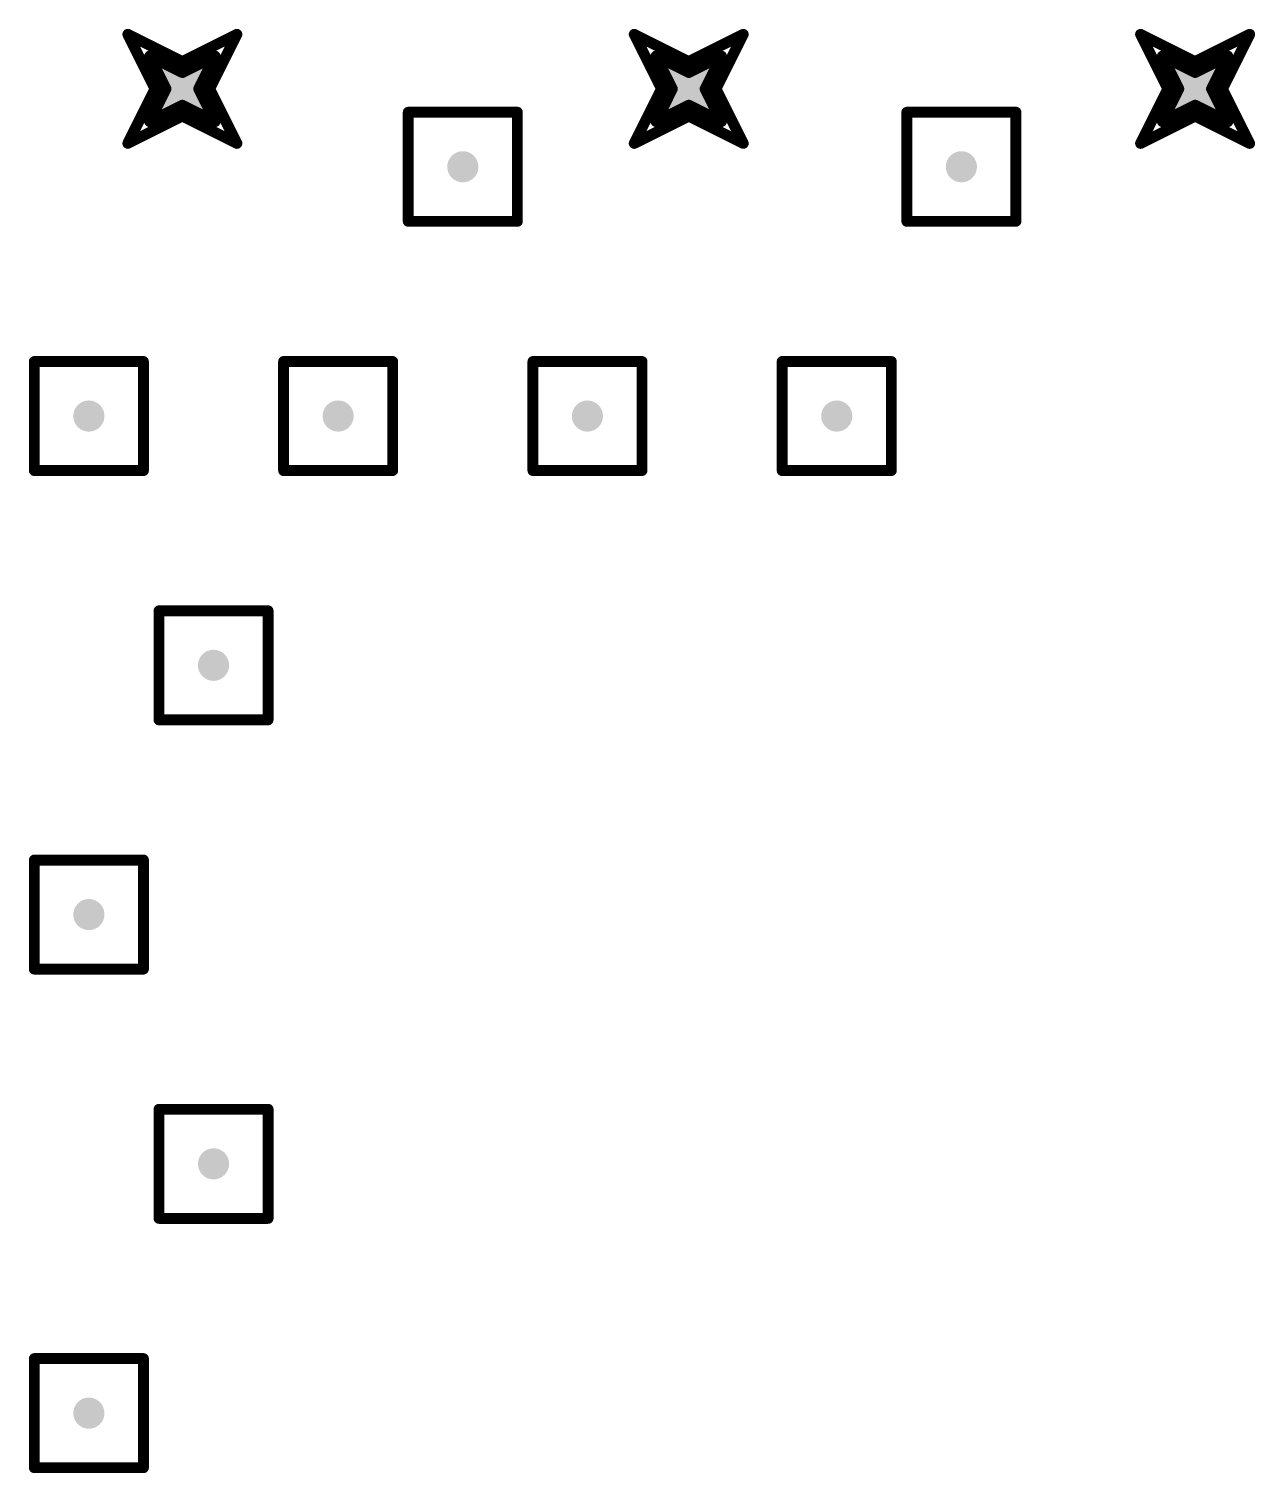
# Model space of a CAD drawing. Header units: inches. Extents: x 0 to 17, y 0 to 4.
# Drawn here: x 1.9297 to 2.2396, y 2.4652 to 2.8301 of the extents above; entities that cross this region are included whole.
import ezdxf

# ---------------------------------------------------------------- set-up
doc = ezdxf.new("R2010")
doc.units = ezdxf.units.IN
doc.header["$MEASUREMENT"] = 0
doc.layers.add('Drill Drawing', color=1, linetype='Continuous')
doc.layers.add('Via Holes', color=16, linetype='Continuous')

msp = doc.modelspace()

# ---------------------------------------------------------------- hatches: boundary and pattern name
at = {"layer": 'Via Holes'}
h = msp.add_hatch(color=7, dxfattribs=at)
edge = h.paths.add_edge_path()
edge.add_arc((1.9685, 2.81496), 0.00787, 0, 360)
h = msp.add_hatch(color=7, dxfattribs=at)
edge = h.paths.add_edge_path()
edge.add_arc((2.09646, 2.81496), 0.00787, 0, 360)
h = msp.add_hatch(color=7, dxfattribs=at)
edge = h.paths.add_edge_path()
edge.add_arc((2.22441, 2.81496), 0.00787, 0, 360)
h = msp.add_hatch(color=7, dxfattribs=at)
edge = h.paths.add_edge_path()
edge.add_arc((2.03937, 2.79527), 0.00394, 0, 360)
h = msp.add_hatch(color=7, dxfattribs=at)
edge = h.paths.add_edge_path()
edge.add_arc((2.16535, 2.79527), 0.00394, 0, 360)
h = msp.add_hatch(color=7, dxfattribs=at)
edge = h.paths.add_edge_path()
edge.add_arc((1.94488, 2.73228), 0.00394, 0, 360)
h = msp.add_hatch(color=7, dxfattribs=at)
edge = h.paths.add_edge_path()
edge.add_arc((2.00787, 2.73228), 0.00394, 0, 360)
h = msp.add_hatch(color=7, dxfattribs=at)
edge = h.paths.add_edge_path()
edge.add_arc((2.07086, 2.73228), 0.00394, 0, 360)
h = msp.add_hatch(color=7, dxfattribs=at)
edge = h.paths.add_edge_path()
edge.add_arc((2.13386, 2.73228), 0.00394, 0, 360)
h = msp.add_hatch(color=7, dxfattribs=at)
edge = h.paths.add_edge_path()
edge.add_arc((1.97638, 2.66929), 0.00394, 0, 360)
h = msp.add_hatch(color=7, dxfattribs=at)
edge = h.paths.add_edge_path()
edge.add_arc((1.94488, 2.6063), 0.00394, 0, 360)
h = msp.add_hatch(color=7, dxfattribs=at)
edge = h.paths.add_edge_path()
edge.add_arc((1.97638, 2.54331), 0.00394, 0, 360)
h = msp.add_hatch(color=7, dxfattribs=at)
edge = h.paths.add_edge_path()
edge.add_arc((1.94488, 2.48031), 0.00394, 0, 360)

# ---------------------------------------------------------------- linework, layer by layer
at = {"layer": 'Drill Drawing'}
for points in [[(1.95472, 2.82874, 0.00276, 0.00276, 0), (1.9685, 2.82185, 0.00276, 0.00276, 0)], [(1.95472, 2.82874, 0.00276, 0.00276, 0), (1.96161, 2.81496, 0.00276, 0.00276, 0)], [(1.9685, 2.82185, 0.00276, 0.00276, 0), (1.98228, 2.82874, 0.00276, 0.00276, 0)], [(1.97539, 2.81496, 0.00276, 0.00276, 0), (1.98228, 2.82874, 0.00276, 0.00276, 0)], [(2.08268, 2.82874, 0.00276, 0.00276, 0), (2.09646, 2.82185, 0.00276, 0.00276, 0)], [(2.08268, 2.82874, 0.00276, 0.00276, 0), (2.08957, 2.81496, 0.00276, 0.00276, 0)], [(2.09646, 2.82185, 0.00276, 0.00276, 0), (2.11024, 2.82874, 0.00276, 0.00276, 0)], [(2.10335, 2.81496, 0.00276, 0.00276, 0), (2.11024, 2.82874, 0.00276, 0.00276, 0)], [(2.21063, 2.82874, 0.00276, 0.00276, 0), (2.22441, 2.82185, 0.00276, 0.00276, 0)], [(2.21063, 2.82874, 0.00276, 0.00276, 0), (2.21752, 2.81496, 0.00276, 0.00276, 0)], [(2.22441, 2.82185, 0.00276, 0.00276, 0), (2.23819, 2.82874, 0.00276, 0.00276, 0)], [(2.2313, 2.81496, 0.00276, 0.00276, 0), (2.23819, 2.82874, 0.00276, 0.00276, 0)], [(1.96024, 2.82323, 0.00276, 0.00276, 0), (1.9685, 2.81909, 0.00276, 0.00276, 0)], [(1.96024, 2.82323, 0.00276, 0.00276, 0), (1.96437, 2.81496, 0.00276, 0.00276, 0)], [(1.9685, 2.81909, 0.00276, 0.00276, 0), (1.97677, 2.82323, 0.00276, 0.00276, 0)], [(1.97264, 2.81496, 0.00276, 0.00276, 0), (1.97677, 2.82323, 0.00276, 0.00276, 0)], [(2.08819, 2.82323, 0.00276, 0.00276, 0), (2.09646, 2.81909, 0.00276, 0.00276, 0)], [(2.08819, 2.82323, 0.00276, 0.00276, 0), (2.09232, 2.81496, 0.00276, 0.00276, 0)], [(2.09646, 2.81909, 0.00276, 0.00276, 0), (2.10472, 2.82323, 0.00276, 0.00276, 0)], [(2.10059, 2.81496, 0.00276, 0.00276, 0), (2.10472, 2.82323, 0.00276, 0.00276, 0)], [(2.21614, 2.82323, 0.00276, 0.00276, 0), (2.22441, 2.81909, 0.00276, 0.00276, 0)], [(2.21614, 2.82323, 0.00276, 0.00276, 0), (2.22028, 2.81496, 0.00276, 0.00276, 0)], [(2.22441, 2.81909, 0.00276, 0.00276, 0), (2.23268, 2.82323, 0.00276, 0.00276, 0)], [(2.22854, 2.81496, 0.00276, 0.00276, 0), (2.23268, 2.82323, 0.00276, 0.00276, 0)], [(1.95472, 2.80118, 0.00276, 0.00276, 0), (1.96161, 2.81496, 0.00276, 0.00276, 0)], [(1.96024, 2.80669, 0.00276, 0.00276, 0), (1.96437, 2.81496, 0.00276, 0.00276, 0)], [(1.97264, 2.81496, 0.00276, 0.00276, 0), (1.97677, 2.80669, 0.00276, 0.00276, 0)], [(1.97539, 2.81496, 0.00276, 0.00276, 0), (1.98228, 2.80118, 0.00276, 0.00276, 0)], [(2.08268, 2.80118, 0.00276, 0.00276, 0), (2.08957, 2.81496, 0.00276, 0.00276, 0)], [(2.08819, 2.80669, 0.00276, 0.00276, 0), (2.09232, 2.81496, 0.00276, 0.00276, 0)], [(2.10059, 2.81496, 0.00276, 0.00276, 0), (2.10472, 2.80669, 0.00276, 0.00276, 0)], [(2.10335, 2.81496, 0.00276, 0.00276, 0), (2.11024, 2.80118, 0.00276, 0.00276, 0)], [(2.21063, 2.80118, 0.00276, 0.00276, 0), (2.21752, 2.81496, 0.00276, 0.00276, 0)], [(2.21614, 2.80669, 0.00276, 0.00276, 0), (2.22028, 2.81496, 0.00276, 0.00276, 0)], [(2.22854, 2.81496, 0.00276, 0.00276, 0), (2.23268, 2.80669, 0.00276, 0.00276, 0)], [(2.2313, 2.81496, 0.00276, 0.00276, 0), (2.23819, 2.80118, 0.00276, 0.00276, 0)], [(1.96024, 2.80669, 0.00276, 0.00276, 0), (1.9685, 2.81083, 0.00276, 0.00276, 0)], [(1.9685, 2.81083, 0.00276, 0.00276, 0), (1.97677, 2.80669, 0.00276, 0.00276, 0)], [(2.02559, 2.80905, 0.00276, 0.00276, 0), (2.05315, 2.80905, 0.00276, 0.00276, 0)], [(2.02559, 2.78149, 0.00276, 0.00276, 0), (2.02559, 2.80905, 0.00276, 0.00276, 0)], [(2.05315, 2.78149, 0.00276, 0.00276, 0), (2.05315, 2.80905, 0.00276, 0.00276, 0)], [(2.08819, 2.80669, 0.00276, 0.00276, 0), (2.09646, 2.81083, 0.00276, 0.00276, 0)], [(2.09646, 2.81083, 0.00276, 0.00276, 0), (2.10472, 2.80669, 0.00276, 0.00276, 0)], [(2.15157, 2.80905, 0.00276, 0.00276, 0), (2.17913, 2.80905, 0.00276, 0.00276, 0)], [(2.15157, 2.78149, 0.00276, 0.00276, 0), (2.15157, 2.80905, 0.00276, 0.00276, 0)], [(2.17913, 2.78149, 0.00276, 0.00276, 0), (2.17913, 2.80905, 0.00276, 0.00276, 0)], [(2.21614, 2.80669, 0.00276, 0.00276, 0), (2.22441, 2.81083, 0.00276, 0.00276, 0)], [(2.22441, 2.81083, 0.00276, 0.00276, 0), (2.23268, 2.80669, 0.00276, 0.00276, 0)], [(1.95472, 2.80118, 0.00276, 0.00276, 0), (1.9685, 2.80807, 0.00276, 0.00276, 0)], [(1.9685, 2.80807, 0.00276, 0.00276, 0), (1.98228, 2.80118, 0.00276, 0.00276, 0)], [(2.08268, 2.80118, 0.00276, 0.00276, 0), (2.09646, 2.80807, 0.00276, 0.00276, 0)], [(2.09646, 2.80807, 0.00276, 0.00276, 0), (2.11024, 2.80118, 0.00276, 0.00276, 0)], [(2.21063, 2.80118, 0.00276, 0.00276, 0), (2.22441, 2.80807, 0.00276, 0.00276, 0)], [(2.22441, 2.80807, 0.00276, 0.00276, 0), (2.23819, 2.80118, 0.00276, 0.00276, 0)], [(2.02559, 2.78149, 0.00276, 0.00276, 0), (2.05315, 2.78149, 0.00276, 0.00276, 0)], [(2.15157, 2.78149, 0.00276, 0.00276, 0), (2.17913, 2.78149, 0.00276, 0.00276, 0)], [(1.9311, 2.74606, 0.00276, 0.00276, 0), (1.95866, 2.74606, 0.00276, 0.00276, 0)], [(1.9311, 2.7185, 0.00276, 0.00276, 0), (1.9311, 2.74606, 0.00276, 0.00276, 0)], [(1.95866, 2.7185, 0.00276, 0.00276, 0), (1.95866, 2.74606, 0.00276, 0.00276, 0)], [(1.99409, 2.74606, 0.00276, 0.00276, 0), (2.02165, 2.74606, 0.00276, 0.00276, 0)], [(1.99409, 2.7185, 0.00276, 0.00276, 0), (1.99409, 2.74606, 0.00276, 0.00276, 0)], [(2.02165, 2.7185, 0.00276, 0.00276, 0), (2.02165, 2.74606, 0.00276, 0.00276, 0)], [(2.05709, 2.74606, 0.00276, 0.00276, 0), (2.08464, 2.74606, 0.00276, 0.00276, 0)], [(2.05709, 2.7185, 0.00276, 0.00276, 0), (2.05709, 2.74606, 0.00276, 0.00276, 0)], [(2.08464, 2.7185, 0.00276, 0.00276, 0), (2.08464, 2.74606, 0.00276, 0.00276, 0)], [(2.12008, 2.74606, 0.00276, 0.00276, 0), (2.14764, 2.74606, 0.00276, 0.00276, 0)], [(2.12008, 2.7185, 0.00276, 0.00276, 0), (2.12008, 2.74606, 0.00276, 0.00276, 0)], [(2.14764, 2.7185, 0.00276, 0.00276, 0), (2.14764, 2.74606, 0.00276, 0.00276, 0)], [(1.9311, 2.7185, 0.00276, 0.00276, 0), (1.95866, 2.7185, 0.00276, 0.00276, 0)], [(1.99409, 2.7185, 0.00276, 0.00276, 0), (2.02165, 2.7185, 0.00276, 0.00276, 0)], [(2.05709, 2.7185, 0.00276, 0.00276, 0), (2.08464, 2.7185, 0.00276, 0.00276, 0)], [(2.12008, 2.7185, 0.00276, 0.00276, 0), (2.14764, 2.7185, 0.00276, 0.00276, 0)], [(1.9626, 2.68307, 0.00276, 0.00276, 0), (1.99016, 2.68307, 0.00276, 0.00276, 0)], [(1.9626, 2.65551, 0.00276, 0.00276, 0), (1.9626, 2.68307, 0.00276, 0.00276, 0)], [(1.99016, 2.65551, 0.00276, 0.00276, 0), (1.99016, 2.68307, 0.00276, 0.00276, 0)], [(1.9626, 2.65551, 0.00276, 0.00276, 0), (1.99016, 2.65551, 0.00276, 0.00276, 0)], [(1.9311, 2.62008, 0.00276, 0.00276, 0), (1.95866, 2.62008, 0.00276, 0.00276, 0)], [(1.9311, 2.59252, 0.00276, 0.00276, 0), (1.9311, 2.62008, 0.00276, 0.00276, 0)], [(1.95866, 2.59252, 0.00276, 0.00276, 0), (1.95866, 2.62008, 0.00276, 0.00276, 0)], [(1.9311, 2.59252, 0.00276, 0.00276, 0), (1.95866, 2.59252, 0.00276, 0.00276, 0)], [(1.9626, 2.55709, 0.00276, 0.00276, 0), (1.99016, 2.55709, 0.00276, 0.00276, 0)], [(1.9626, 2.52953, 0.00276, 0.00276, 0), (1.9626, 2.55709, 0.00276, 0.00276, 0)], [(1.99016, 2.52953, 0.00276, 0.00276, 0), (1.99016, 2.55709, 0.00276, 0.00276, 0)], [(1.9626, 2.52953, 0.00276, 0.00276, 0), (1.99016, 2.52953, 0.00276, 0.00276, 0)], [(1.9311, 2.49409, 0.00276, 0.00276, 0), (1.95866, 2.49409, 0.00276, 0.00276, 0)], [(1.9311, 2.46653, 0.00276, 0.00276, 0), (1.9311, 2.49409, 0.00276, 0.00276, 0)], [(1.95866, 2.46653, 0.00276, 0.00276, 0), (1.95866, 2.49409, 0.00276, 0.00276, 0)], [(1.9311, 2.46653, 0.00276, 0.00276, 0), (1.95866, 2.46653, 0.00276, 0.00276, 0)]]:
    msp.add_lwpolyline(points, format="xyseb", dxfattribs=at)
for points in [[(1.95404, 2.82874, 0.00138, 0.00138, 1), (1.95541, 2.82874, 0.00138, 0.00138, 1)], [(1.95404, 2.82874, 0.00138, 0.00138, 1), (1.95541, 2.82874, 0.00138, 0.00138, 1)], [(1.98159, 2.82874, 0.00138, 0.00138, 1), (1.98297, 2.82874, 0.00138, 0.00138, 1)], [(1.98159, 2.82874, 0.00138, 0.00138, 1), (1.98297, 2.82874, 0.00138, 0.00138, 1)], [(2.08199, 2.82874, 0.00138, 0.00138, 1), (2.08337, 2.82874, 0.00138, 0.00138, 1)], [(2.08199, 2.82874, 0.00138, 0.00138, 1), (2.08337, 2.82874, 0.00138, 0.00138, 1)], [(2.10955, 2.82874, 0.00138, 0.00138, 1), (2.11092, 2.82874, 0.00138, 0.00138, 1)], [(2.10955, 2.82874, 0.00138, 0.00138, 1), (2.11092, 2.82874, 0.00138, 0.00138, 1)], [(2.20994, 2.82874, 0.00138, 0.00138, 1), (2.21132, 2.82874, 0.00138, 0.00138, 1)], [(2.20994, 2.82874, 0.00138, 0.00138, 1), (2.21132, 2.82874, 0.00138, 0.00138, 1)], [(2.2375, 2.82874, 0.00138, 0.00138, 1), (2.23888, 2.82874, 0.00138, 0.00138, 1)], [(2.2375, 2.82874, 0.00138, 0.00138, 1), (2.23888, 2.82874, 0.00138, 0.00138, 1)], [(1.95955, 2.82323, 0.00138, 0.00138, 1), (1.96093, 2.82323, 0.00138, 0.00138, 1)], [(1.95955, 2.82323, 0.00138, 0.00138, 1), (1.96093, 2.82323, 0.00138, 0.00138, 1)], [(1.96782, 2.82185, 0.00138, 0.00138, 1), (1.96919, 2.82185, 0.00138, 0.00138, 1)], [(1.96782, 2.82185, 0.00138, 0.00138, 1), (1.96919, 2.82185, 0.00138, 0.00138, 1)], [(1.97608, 2.82323, 0.00138, 0.00138, 1), (1.97746, 2.82323, 0.00138, 0.00138, 1)], [(1.97608, 2.82323, 0.00138, 0.00138, 1), (1.97746, 2.82323, 0.00138, 0.00138, 1)], [(2.0875, 2.82323, 0.00138, 0.00138, 1), (2.08888, 2.82323, 0.00138, 0.00138, 1)], [(2.0875, 2.82323, 0.00138, 0.00138, 1), (2.08888, 2.82323, 0.00138, 0.00138, 1)], [(2.09577, 2.82185, 0.00138, 0.00138, 1), (2.09714, 2.82185, 0.00138, 0.00138, 1)], [(2.09577, 2.82185, 0.00138, 0.00138, 1), (2.09714, 2.82185, 0.00138, 0.00138, 1)], [(2.10403, 2.82323, 0.00138, 0.00138, 1), (2.10541, 2.82323, 0.00138, 0.00138, 1)], [(2.10403, 2.82323, 0.00138, 0.00138, 1), (2.10541, 2.82323, 0.00138, 0.00138, 1)], [(2.21545, 2.82323, 0.00138, 0.00138, 1), (2.21683, 2.82323, 0.00138, 0.00138, 1)], [(2.21545, 2.82323, 0.00138, 0.00138, 1), (2.21683, 2.82323, 0.00138, 0.00138, 1)], [(2.22372, 2.82185, 0.00138, 0.00138, 1), (2.2251, 2.82185, 0.00138, 0.00138, 1)], [(2.22372, 2.82185, 0.00138, 0.00138, 1), (2.2251, 2.82185, 0.00138, 0.00138, 1)], [(2.23199, 2.82323, 0.00138, 0.00138, 1), (2.23337, 2.82323, 0.00138, 0.00138, 1)], [(2.23199, 2.82323, 0.00138, 0.00138, 1), (2.23337, 2.82323, 0.00138, 0.00138, 1)], [(1.96782, 2.81909, 0.00138, 0.00138, 1), (1.96919, 2.81909, 0.00138, 0.00138, 1)], [(1.96782, 2.81909, 0.00138, 0.00138, 1), (1.96919, 2.81909, 0.00138, 0.00138, 1)], [(2.09577, 2.81909, 0.00138, 0.00138, 1), (2.09714, 2.81909, 0.00138, 0.00138, 1)], [(2.09577, 2.81909, 0.00138, 0.00138, 1), (2.09714, 2.81909, 0.00138, 0.00138, 1)], [(2.22372, 2.81909, 0.00138, 0.00138, 1), (2.2251, 2.81909, 0.00138, 0.00138, 1)], [(2.22372, 2.81909, 0.00138, 0.00138, 1), (2.2251, 2.81909, 0.00138, 0.00138, 1)], [(1.96093, 2.81496, 0.00138, 0.00138, 1), (1.9623, 2.81496, 0.00138, 0.00138, 1)], [(1.96093, 2.81496, 0.00138, 0.00138, 1), (1.9623, 2.81496, 0.00138, 0.00138, 1)], [(1.96368, 2.81496, 0.00138, 0.00138, 1), (1.96506, 2.81496, 0.00138, 0.00138, 1)], [(1.96368, 2.81496, 0.00138, 0.00138, 1), (1.96506, 2.81496, 0.00138, 0.00138, 1)], [(1.97195, 2.81496, 0.00138, 0.00138, 1), (1.97333, 2.81496, 0.00138, 0.00138, 1)], [(1.97195, 2.81496, 0.00138, 0.00138, 1), (1.97333, 2.81496, 0.00138, 0.00138, 1)], [(1.9747, 2.81496, 0.00138, 0.00138, 1), (1.97608, 2.81496, 0.00138, 0.00138, 1)], [(1.9747, 2.81496, 0.00138, 0.00138, 1), (1.97608, 2.81496, 0.00138, 0.00138, 1)], [(2.08888, 2.81496, 0.00138, 0.00138, 1), (2.09026, 2.81496, 0.00138, 0.00138, 1)], [(2.08888, 2.81496, 0.00138, 0.00138, 1), (2.09026, 2.81496, 0.00138, 0.00138, 1)], [(2.09163, 2.81496, 0.00138, 0.00138, 1), (2.09301, 2.81496, 0.00138, 0.00138, 1)], [(2.09163, 2.81496, 0.00138, 0.00138, 1), (2.09301, 2.81496, 0.00138, 0.00138, 1)], [(2.0999, 2.81496, 0.00138, 0.00138, 1), (2.10128, 2.81496, 0.00138, 0.00138, 1)], [(2.0999, 2.81496, 0.00138, 0.00138, 1), (2.10128, 2.81496, 0.00138, 0.00138, 1)], [(2.10266, 2.81496, 0.00138, 0.00138, 1), (2.10403, 2.81496, 0.00138, 0.00138, 1)], [(2.10266, 2.81496, 0.00138, 0.00138, 1), (2.10403, 2.81496, 0.00138, 0.00138, 1)], [(2.21683, 2.81496, 0.00138, 0.00138, 1), (2.21821, 2.81496, 0.00138, 0.00138, 1)], [(2.21683, 2.81496, 0.00138, 0.00138, 1), (2.21821, 2.81496, 0.00138, 0.00138, 1)], [(2.21959, 2.81496, 0.00138, 0.00138, 1), (2.22097, 2.81496, 0.00138, 0.00138, 1)], [(2.21959, 2.81496, 0.00138, 0.00138, 1), (2.22097, 2.81496, 0.00138, 0.00138, 1)], [(2.22785, 2.81496, 0.00138, 0.00138, 1), (2.22923, 2.81496, 0.00138, 0.00138, 1)], [(2.22785, 2.81496, 0.00138, 0.00138, 1), (2.22923, 2.81496, 0.00138, 0.00138, 1)], [(2.23061, 2.81496, 0.00138, 0.00138, 1), (2.23199, 2.81496, 0.00138, 0.00138, 1)], [(2.23061, 2.81496, 0.00138, 0.00138, 1), (2.23199, 2.81496, 0.00138, 0.00138, 1)], [(1.96782, 2.81083, 0.00138, 0.00138, 1), (1.96919, 2.81083, 0.00138, 0.00138, 1)], [(1.96782, 2.81083, 0.00138, 0.00138, 1), (1.96919, 2.81083, 0.00138, 0.00138, 1)], [(2.0249, 2.80905, 0.00138, 0.00138, 1), (2.02628, 2.80905, 0.00138, 0.00138, 1)], [(2.0249, 2.80905, 0.00138, 0.00138, 1), (2.02628, 2.80905, 0.00138, 0.00138, 1)], [(2.05246, 2.80905, 0.00138, 0.00138, 1), (2.05384, 2.80905, 0.00138, 0.00138, 1)], [(2.05246, 2.80905, 0.00138, 0.00138, 1), (2.05384, 2.80905, 0.00138, 0.00138, 1)], [(2.09577, 2.81083, 0.00138, 0.00138, 1), (2.09714, 2.81083, 0.00138, 0.00138, 1)], [(2.09577, 2.81083, 0.00138, 0.00138, 1), (2.09714, 2.81083, 0.00138, 0.00138, 1)], [(2.15088, 2.80905, 0.00138, 0.00138, 1), (2.15226, 2.80905, 0.00138, 0.00138, 1)], [(2.15088, 2.80905, 0.00138, 0.00138, 1), (2.15226, 2.80905, 0.00138, 0.00138, 1)], [(2.17844, 2.80905, 0.00138, 0.00138, 1), (2.17982, 2.80905, 0.00138, 0.00138, 1)], [(2.17844, 2.80905, 0.00138, 0.00138, 1), (2.17982, 2.80905, 0.00138, 0.00138, 1)], [(2.22372, 2.81083, 0.00138, 0.00138, 1), (2.2251, 2.81083, 0.00138, 0.00138, 1)], [(2.22372, 2.81083, 0.00138, 0.00138, 1), (2.2251, 2.81083, 0.00138, 0.00138, 1)], [(1.95955, 2.80669, 0.00138, 0.00138, 1), (1.96093, 2.80669, 0.00138, 0.00138, 1)], [(1.95955, 2.80669, 0.00138, 0.00138, 1), (1.96093, 2.80669, 0.00138, 0.00138, 1)], [(1.96782, 2.80807, 0.00138, 0.00138, 1), (1.96919, 2.80807, 0.00138, 0.00138, 1)], [(1.96782, 2.80807, 0.00138, 0.00138, 1), (1.96919, 2.80807, 0.00138, 0.00138, 1)], [(1.97608, 2.80669, 0.00138, 0.00138, 1), (1.97746, 2.80669, 0.00138, 0.00138, 1)], [(1.97608, 2.80669, 0.00138, 0.00138, 1), (1.97746, 2.80669, 0.00138, 0.00138, 1)], [(2.0875, 2.80669, 0.00138, 0.00138, 1), (2.08888, 2.80669, 0.00138, 0.00138, 1)], [(2.0875, 2.80669, 0.00138, 0.00138, 1), (2.08888, 2.80669, 0.00138, 0.00138, 1)], [(2.09577, 2.80807, 0.00138, 0.00138, 1), (2.09714, 2.80807, 0.00138, 0.00138, 1)], [(2.09577, 2.80807, 0.00138, 0.00138, 1), (2.09714, 2.80807, 0.00138, 0.00138, 1)], [(2.10403, 2.80669, 0.00138, 0.00138, 1), (2.10541, 2.80669, 0.00138, 0.00138, 1)], [(2.10403, 2.80669, 0.00138, 0.00138, 1), (2.10541, 2.80669, 0.00138, 0.00138, 1)], [(2.21545, 2.80669, 0.00138, 0.00138, 1), (2.21683, 2.80669, 0.00138, 0.00138, 1)], [(2.21545, 2.80669, 0.00138, 0.00138, 1), (2.21683, 2.80669, 0.00138, 0.00138, 1)], [(2.22372, 2.80807, 0.00138, 0.00138, 1), (2.2251, 2.80807, 0.00138, 0.00138, 1)], [(2.22372, 2.80807, 0.00138, 0.00138, 1), (2.2251, 2.80807, 0.00138, 0.00138, 1)], [(2.23199, 2.80669, 0.00138, 0.00138, 1), (2.23337, 2.80669, 0.00138, 0.00138, 1)], [(2.23199, 2.80669, 0.00138, 0.00138, 1), (2.23337, 2.80669, 0.00138, 0.00138, 1)], [(1.95404, 2.80118, 0.00138, 0.00138, 1), (1.95541, 2.80118, 0.00138, 0.00138, 1)], [(1.95404, 2.80118, 0.00138, 0.00138, 1), (1.95541, 2.80118, 0.00138, 0.00138, 1)], [(1.98159, 2.80118, 0.00138, 0.00138, 1), (1.98297, 2.80118, 0.00138, 0.00138, 1)], [(1.98159, 2.80118, 0.00138, 0.00138, 1), (1.98297, 2.80118, 0.00138, 0.00138, 1)], [(2.08199, 2.80118, 0.00138, 0.00138, 1), (2.08337, 2.80118, 0.00138, 0.00138, 1)], [(2.08199, 2.80118, 0.00138, 0.00138, 1), (2.08337, 2.80118, 0.00138, 0.00138, 1)], [(2.10955, 2.80118, 0.00138, 0.00138, 1), (2.11092, 2.80118, 0.00138, 0.00138, 1)], [(2.10955, 2.80118, 0.00138, 0.00138, 1), (2.11092, 2.80118, 0.00138, 0.00138, 1)], [(2.20994, 2.80118, 0.00138, 0.00138, 1), (2.21132, 2.80118, 0.00138, 0.00138, 1)], [(2.20994, 2.80118, 0.00138, 0.00138, 1), (2.21132, 2.80118, 0.00138, 0.00138, 1)], [(2.2375, 2.80118, 0.00138, 0.00138, 1), (2.23888, 2.80118, 0.00138, 0.00138, 1)], [(2.2375, 2.80118, 0.00138, 0.00138, 1), (2.23888, 2.80118, 0.00138, 0.00138, 1)], [(2.0249, 2.78149, 0.00138, 0.00138, 1), (2.02628, 2.78149, 0.00138, 0.00138, 1)], [(2.0249, 2.78149, 0.00138, 0.00138, 1), (2.02628, 2.78149, 0.00138, 0.00138, 1)], [(2.05246, 2.78149, 0.00138, 0.00138, 1), (2.05384, 2.78149, 0.00138, 0.00138, 1)], [(2.05246, 2.78149, 0.00138, 0.00138, 1), (2.05384, 2.78149, 0.00138, 0.00138, 1)], [(2.15088, 2.78149, 0.00138, 0.00138, 1), (2.15226, 2.78149, 0.00138, 0.00138, 1)], [(2.15088, 2.78149, 0.00138, 0.00138, 1), (2.15226, 2.78149, 0.00138, 0.00138, 1)], [(2.17844, 2.78149, 0.00138, 0.00138, 1), (2.17982, 2.78149, 0.00138, 0.00138, 1)], [(2.17844, 2.78149, 0.00138, 0.00138, 1), (2.17982, 2.78149, 0.00138, 0.00138, 1)], [(1.93041, 2.74606, 0.00138, 0.00138, 1), (1.93179, 2.74606, 0.00138, 0.00138, 1)], [(1.93041, 2.74606, 0.00138, 0.00138, 1), (1.93179, 2.74606, 0.00138, 0.00138, 1)], [(1.95797, 2.74606, 0.00138, 0.00138, 1), (1.95935, 2.74606, 0.00138, 0.00138, 1)], [(1.95797, 2.74606, 0.00138, 0.00138, 1), (1.95935, 2.74606, 0.00138, 0.00138, 1)], [(1.9934, 2.74606, 0.00138, 0.00138, 1), (1.99478, 2.74606, 0.00138, 0.00138, 1)], [(1.9934, 2.74606, 0.00138, 0.00138, 1), (1.99478, 2.74606, 0.00138, 0.00138, 1)], [(2.02096, 2.74606, 0.00138, 0.00138, 1), (2.02234, 2.74606, 0.00138, 0.00138, 1)], [(2.02096, 2.74606, 0.00138, 0.00138, 1), (2.02234, 2.74606, 0.00138, 0.00138, 1)], [(2.0564, 2.74606, 0.00138, 0.00138, 1), (2.05777, 2.74606, 0.00138, 0.00138, 1)], [(2.0564, 2.74606, 0.00138, 0.00138, 1), (2.05777, 2.74606, 0.00138, 0.00138, 1)], [(2.08396, 2.74606, 0.00138, 0.00138, 1), (2.08533, 2.74606, 0.00138, 0.00138, 1)], [(2.08396, 2.74606, 0.00138, 0.00138, 1), (2.08533, 2.74606, 0.00138, 0.00138, 1)], [(2.11939, 2.74606, 0.00138, 0.00138, 1), (2.12077, 2.74606, 0.00138, 0.00138, 1)], [(2.11939, 2.74606, 0.00138, 0.00138, 1), (2.12077, 2.74606, 0.00138, 0.00138, 1)], [(2.14695, 2.74606, 0.00138, 0.00138, 1), (2.14833, 2.74606, 0.00138, 0.00138, 1)], [(2.14695, 2.74606, 0.00138, 0.00138, 1), (2.14833, 2.74606, 0.00138, 0.00138, 1)], [(1.93041, 2.7185, 0.00138, 0.00138, 1), (1.93179, 2.7185, 0.00138, 0.00138, 1)], [(1.93041, 2.7185, 0.00138, 0.00138, 1), (1.93179, 2.7185, 0.00138, 0.00138, 1)], [(1.95797, 2.7185, 0.00138, 0.00138, 1), (1.95935, 2.7185, 0.00138, 0.00138, 1)], [(1.95797, 2.7185, 0.00138, 0.00138, 1), (1.95935, 2.7185, 0.00138, 0.00138, 1)], [(1.9934, 2.7185, 0.00138, 0.00138, 1), (1.99478, 2.7185, 0.00138, 0.00138, 1)], [(1.9934, 2.7185, 0.00138, 0.00138, 1), (1.99478, 2.7185, 0.00138, 0.00138, 1)], [(2.02096, 2.7185, 0.00138, 0.00138, 1), (2.02234, 2.7185, 0.00138, 0.00138, 1)], [(2.02096, 2.7185, 0.00138, 0.00138, 1), (2.02234, 2.7185, 0.00138, 0.00138, 1)], [(2.0564, 2.7185, 0.00138, 0.00138, 1), (2.05777, 2.7185, 0.00138, 0.00138, 1)], [(2.0564, 2.7185, 0.00138, 0.00138, 1), (2.05777, 2.7185, 0.00138, 0.00138, 1)], [(2.08396, 2.7185, 0.00138, 0.00138, 1), (2.08533, 2.7185, 0.00138, 0.00138, 1)], [(2.08396, 2.7185, 0.00138, 0.00138, 1), (2.08533, 2.7185, 0.00138, 0.00138, 1)], [(2.11939, 2.7185, 0.00138, 0.00138, 1), (2.12077, 2.7185, 0.00138, 0.00138, 1)], [(2.11939, 2.7185, 0.00138, 0.00138, 1), (2.12077, 2.7185, 0.00138, 0.00138, 1)], [(2.14695, 2.7185, 0.00138, 0.00138, 1), (2.14833, 2.7185, 0.00138, 0.00138, 1)], [(2.14695, 2.7185, 0.00138, 0.00138, 1), (2.14833, 2.7185, 0.00138, 0.00138, 1)], [(1.96191, 2.68307, 0.00138, 0.00138, 1), (1.96329, 2.68307, 0.00138, 0.00138, 1)], [(1.96191, 2.68307, 0.00138, 0.00138, 1), (1.96329, 2.68307, 0.00138, 0.00138, 1)], [(1.98947, 2.68307, 0.00138, 0.00138, 1), (1.99085, 2.68307, 0.00138, 0.00138, 1)], [(1.98947, 2.68307, 0.00138, 0.00138, 1), (1.99085, 2.68307, 0.00138, 0.00138, 1)], [(1.96191, 2.65551, 0.00138, 0.00138, 1), (1.96329, 2.65551, 0.00138, 0.00138, 1)], [(1.96191, 2.65551, 0.00138, 0.00138, 1), (1.96329, 2.65551, 0.00138, 0.00138, 1)], [(1.98947, 2.65551, 0.00138, 0.00138, 1), (1.99085, 2.65551, 0.00138, 0.00138, 1)], [(1.98947, 2.65551, 0.00138, 0.00138, 1), (1.99085, 2.65551, 0.00138, 0.00138, 1)], [(1.93041, 2.62008, 0.00138, 0.00138, 1), (1.93179, 2.62008, 0.00138, 0.00138, 1)], [(1.93041, 2.62008, 0.00138, 0.00138, 1), (1.93179, 2.62008, 0.00138, 0.00138, 1)], [(1.95797, 2.62008, 0.00138, 0.00138, 1), (1.95935, 2.62008, 0.00138, 0.00138, 1)], [(1.95797, 2.62008, 0.00138, 0.00138, 1), (1.95935, 2.62008, 0.00138, 0.00138, 1)], [(1.93041, 2.59252, 0.00138, 0.00138, 1), (1.93179, 2.59252, 0.00138, 0.00138, 1)], [(1.93041, 2.59252, 0.00138, 0.00138, 1), (1.93179, 2.59252, 0.00138, 0.00138, 1)], [(1.95797, 2.59252, 0.00138, 0.00138, 1), (1.95935, 2.59252, 0.00138, 0.00138, 1)], [(1.95797, 2.59252, 0.00138, 0.00138, 1), (1.95935, 2.59252, 0.00138, 0.00138, 1)], [(1.96191, 2.55709, 0.00138, 0.00138, 1), (1.96329, 2.55709, 0.00138, 0.00138, 1)], [(1.96191, 2.55709, 0.00138, 0.00138, 1), (1.96329, 2.55709, 0.00138, 0.00138, 1)], [(1.98947, 2.55709, 0.00138, 0.00138, 1), (1.99085, 2.55709, 0.00138, 0.00138, 1)], [(1.98947, 2.55709, 0.00138, 0.00138, 1), (1.99085, 2.55709, 0.00138, 0.00138, 1)], [(1.96191, 2.52953, 0.00138, 0.00138, 1), (1.96329, 2.52953, 0.00138, 0.00138, 1)], [(1.96191, 2.52953, 0.00138, 0.00138, 1), (1.96329, 2.52953, 0.00138, 0.00138, 1)], [(1.98947, 2.52953, 0.00138, 0.00138, 1), (1.99085, 2.52953, 0.00138, 0.00138, 1)], [(1.98947, 2.52953, 0.00138, 0.00138, 1), (1.99085, 2.52953, 0.00138, 0.00138, 1)], [(1.93041, 2.49409, 0.00138, 0.00138, 1), (1.93179, 2.49409, 0.00138, 0.00138, 1)], [(1.93041, 2.49409, 0.00138, 0.00138, 1), (1.93179, 2.49409, 0.00138, 0.00138, 1)], [(1.95797, 2.49409, 0.00138, 0.00138, 1), (1.95935, 2.49409, 0.00138, 0.00138, 1)], [(1.95797, 2.49409, 0.00138, 0.00138, 1), (1.95935, 2.49409, 0.00138, 0.00138, 1)], [(1.93041, 2.46653, 0.00138, 0.00138, 1), (1.93179, 2.46653, 0.00138, 0.00138, 1)], [(1.93041, 2.46653, 0.00138, 0.00138, 1), (1.93179, 2.46653, 0.00138, 0.00138, 1)], [(1.95797, 2.46653, 0.00138, 0.00138, 1), (1.95935, 2.46653, 0.00138, 0.00138, 1)], [(1.95797, 2.46653, 0.00138, 0.00138, 1), (1.95935, 2.46653, 0.00138, 0.00138, 1)]]:
    msp.add_lwpolyline(points, format="xyseb", close=True, dxfattribs=at)

doc.saveas('drawing.dxf')
